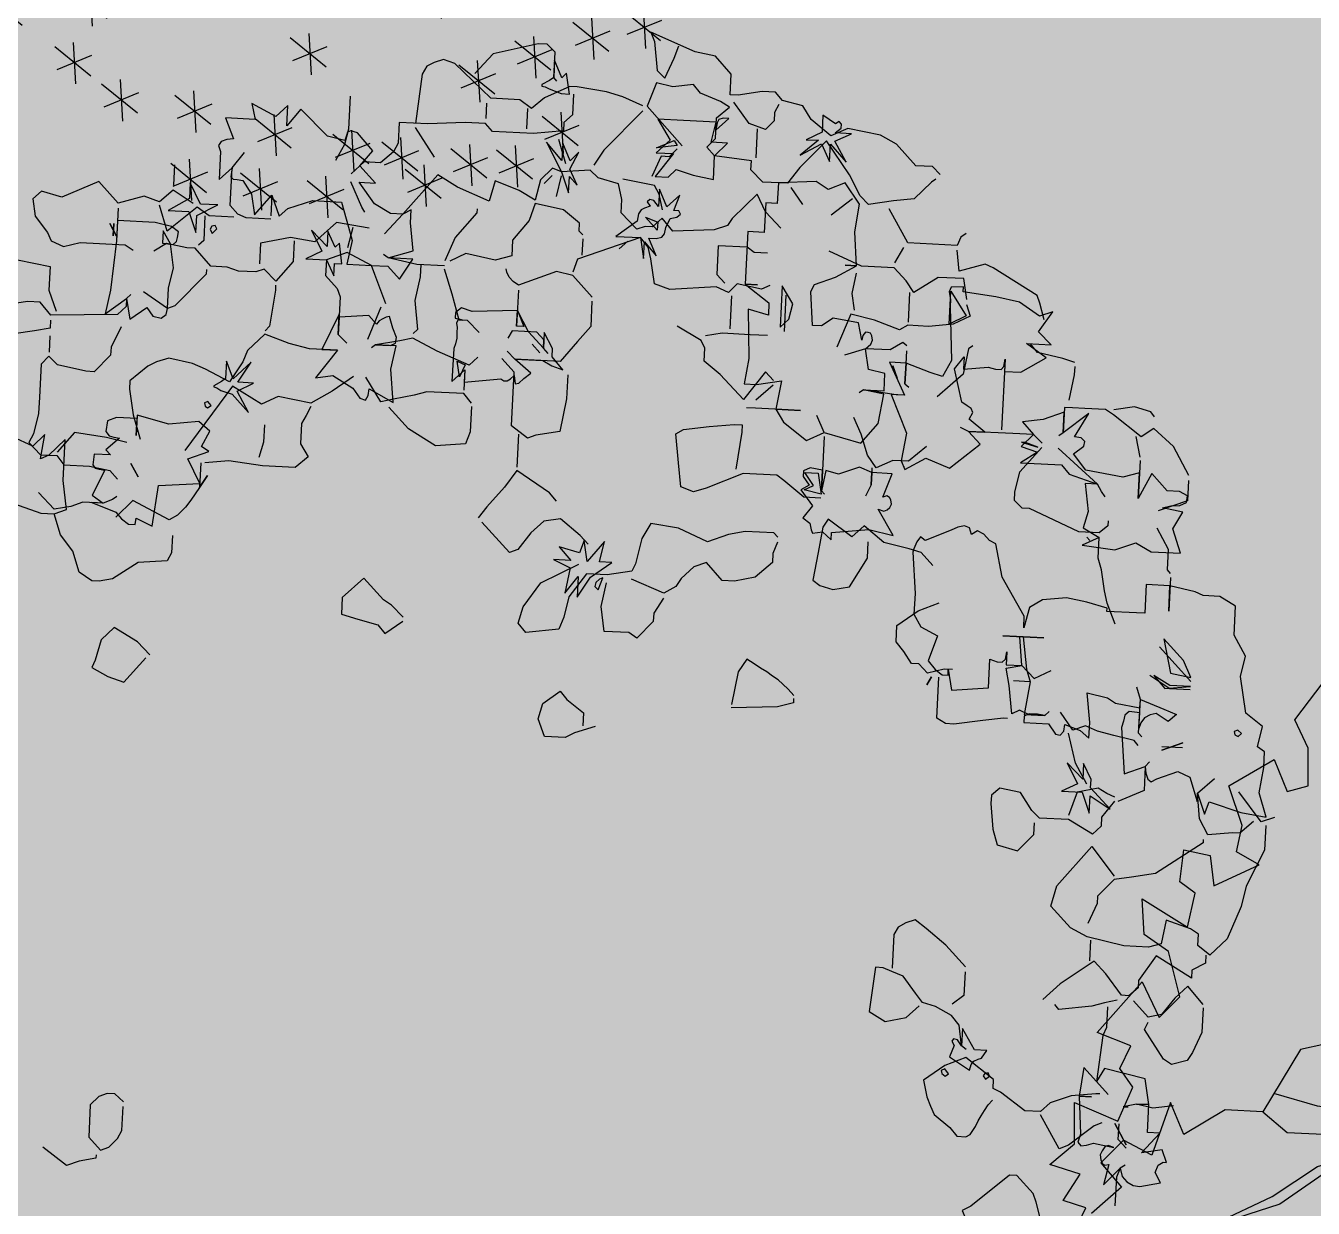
# Model space of a CAD drawing. Header units: millimetres. Extents: x 53645 to 137188, y 78097 to 135533.
# Drawn here: x 56788 to 59094, y 81574 to 83691 of the extents above; entities that cross this region are included whole.
import ezdxf

# ---------------------------------------------------------------- set-up
doc = ezdxf.new("R2010")
doc.units = ezdxf.units.MM
doc.layers.add('GP-graas', color=94, linetype='Continuous', lineweight=9)
doc.layers.add('tree', color=67, linetype='Continuous')

# ---------------------------------------------------------------- blocks, each defined once
blk = doc.blocks.new('SYMBOL_Tree_4_2D')
at = {"color": 0, "linetype": 'ByBlock'}
for points in [[(-2.3654, -0.1459), (-2.3041, -0.0153), (-2.396, 0.0153), (-2.327, 0.1229), (-2.4499, 0.1612), (-2.35, 0.2458), (-2.35, 0.4146), (-2.1735, 0.338), (-2.1119, 0.4762), (-2.1656, 0.5528), (-2.1196, 0.6451), (-2.2578, 0.699), (-2.0736, 0.9062), (-2.0044, 0.7603), (-1.9201, 0.8448), (-1.9661, 1.029), (-2.066, 1.0983), (-2.0736, 1.2441), (-1.8892, 1.1289), (-1.8585, 1.2671), (-1.9201, 1.3131), (-1.9045, 1.4437), (-1.7972, 1.4207), (-1.7816, 1.2978), (-1.5974, 1.3824), (-1.6897, 1.436), (-1.6667, 1.5436), (-1.7203, 1.705), (-1.5359, 1.8123), (-1.4822, 1.6818), (-1.3977, 1.705), (-1.3977, 1.8586), (-1.4516, 1.9738), (-1.3057, 2.1656)], [(-1.3287, 0.6527), (-1.4286, 0.6297), (-1.5821, 0.3763), (-1.7356, 0.384), (-1.9045, 0.2841), (-1.9584, 0.4146), (-2.0351, 0.1998), (-2.1503, 0.2611), (-2.2425, 0.1689), (-2.1579, 0.0692), (-2.2808, -0.0383)], [(-0.2381, 1.1826), (-0.3533, 1.1289), (-0.361, 1.0597), (-0.4149, 0.9831), (-0.4379, 0.8908), (-0.5914, 0.8063), (-0.6836, 0.9677), (-0.7912, 1.0753), (-0.7449, 0.8985), (-0.6144, 0.7833), (-0.5222, 0.5375), (-0.8065, 0.5069), (-0.8678, 0.7373), (-1.0523, 0.7603), (-0.8908, 0.5222), (-0.9217, 0.407), (-1.0906, 0.361), (-1.3593, 0.3993), (-1.537, 0.4508)], [(-1.5821, 0.3763), (-1.4822, 0.2918), (-1.3057, 0.2841), (-1.0829, 0.2381), (-0.7679, 0.3227), (-0.653, 0.4685), (-0.4149, 0.338), (-0.292, 0.2304), (-0.2228, 0.0692), (0, 0), (-0.0386, -0.1152), (-0.2534, -0.1382), (-0.4379, -0.1842), (-0.6297, -0.1842), (-0.7988, -0.2918), (-0.8372, -0.4992), (-1.029, -0.5682), (-1.2058, -0.5605), (-1.5282, -0.7141)], [(-2.1311, -0.1763), (-2.0121, -0.1229), (-1.774, -0.0767), (-1.5438, 0.0307), (-1.3593, 0.1535), (-1.0829, 0.2381), (-1.3363, 0.1229), (-1.5129, 0), (-1.774, -0.0846), (-2.0044, -0.1612), (-2.1349, -0.2458)]]:
    blk.add_lwpolyline(points, dxfattribs=at)
blk = doc.blocks.new('2D Tree (4)')
blk.add_blockref('SYMBOL_Tree_4_2D', (0, 0))
blk = doc.blocks.new('_F85QCL')
at = {"color": 0}
for p, q in [((70.79, 224.37), (55.03, 200.29)), ((60.59, 226.22), (67.08, 201.22)), ((12.94, 218.41), (-2.82, 194.34)), ((2.74, 220.26), (9.23, 195.26)), ((33.72, 216.83), (40.21, 191.82)), ((-57.49, 208.23), (-51, 183.22)), ((-5.6, 208.23), (17.57, 206.37)), ((43.91, 214.97), (28.16, 190.9)), ((52.25, 214.18), (75.42, 212.33)), ((104.14, 213.25), (88.39, 189.18)), ((93.95, 215.11), (100.44, 190.1)), ((-47.29, 206.37), (-63.05, 182.3)), ((25.38, 204.79), (48.55, 202.94)), ((85.61, 203.07), (108.78, 201.22)), ((-65.83, 196.19), (-42.66, 194.34)), ((4.33, 197.78), (-11.42, 173.7)), ((-5.86, 199.63), (0.63, 174.63)), ((-85.15, 189.18), (-100.91, 165.1)), ((-95.35, 191.03), (-88.86, 166.03)), ((-33.4, 185.87), (-26.91, 160.87)), ((-14.2, 187.59), (8.97, 185.74)), ((-103.69, 178.99), (-80.52, 177.14)), ((-23.2, 184.02), (-38.95, 159.94)), ((-124.74, 170.26), (-140.49, 146.18)), ((-134.93, 172.11), (-128.44, 147.11)), ((-41.73, 173.83), (-18.57, 171.98)), ((54.37, 168.67), (60.86, 143.67)), ((162.79, 168.67), (169.27, 143.67)), ((-76.42, 161.79), (-69.93, 136.79)), ((64.56, 166.82), (48.81, 142.74)), ((102.42, 163.38), (86.67, 139.3)), ((92.23, 165.23), (98.72, 140.23)), ((140.28, 163.38), (124.53, 139.3)), ((130.09, 165.23), (136.58, 140.23)), ((172.98, 166.82), (157.23, 142.74)), ((-143.27, 160.07), (-120.1, 158.22)), ((-66.22, 159.94), (-81.98, 135.86)), ((46.03, 156.63), (69.2, 154.78)), ((83.89, 153.19), (107.06, 151.34)), ((121.75, 153.19), (144.92, 151.34)), ((154.45, 156.63), (177.61, 154.78)), ((-84.76, 149.75), (-61.59, 147.9)), ((-109.25, 130.71), (-125, 106.63)), ((-119.44, 132.56), (-112.95, 107.55)), ((155.77, 134.14), (140.02, 110.07)), ((145.58, 136), (152.06, 110.99)), ((-127.78, 120.52), (-104.61, 118.67)), ((-40.28, 120.52), (-33.79, 95.52)), ((92.23, 120.52), (98.72, 95.52)), ((137.24, 123.96), (160.4, 122.11)), ((198.79, 122.11), (183.04, 98.03)), ((188.6, 123.96), (195.09, 98.96)), ((-30.09, 118.67), (-45.84, 94.59)), ((102.42, 118.67), (86.67, 94.59)), ((-150.55, 110.07), (-166.3, 85.99)), ((-160.74, 111.92), (-154.26, 86.92)), ((-48.62, 108.48), (-25.45, 106.63)), ((57.68, 110.07), (41.93, 85.99)), ((47.49, 111.92), (53.97, 86.92)), ((83.89, 108.48), (107.06, 106.63)), ((180.26, 111.92), (203.43, 110.07)), ((245.26, 106.63), (229.51, 82.55)), ((235.07, 108.48), (241.55, 83.48)), ((-169.08, 99.88), (-145.92, 98.03)), ((39.15, 99.88), (62.31, 98.03)), ((124.8, 96.31), (109.04, 72.23)), ((114.6, 98.16), (121.09, 73.16)), ((191.91, 96.31), (176.16, 72.23)), ((181.72, 98.16), (188.2, 73.16)), ((226.73, 96.44), (249.89, 94.59)), ((-19.63, 89.56), (-13.14, 64.56)), ((-181.39, 80.96), (-174.91, 55.96)), ((-9.43, 87.71), (-25.19, 63.63)), ((106.26, 86.12), (129.43, 84.27)), ((155.77, 82.55), (140.02, 58.48)), ((145.58, 84.4), (152.06, 59.4)), ((173.38, 86.12), (196.54, 84.27)), ((-171.2, 79.11), (-186.95, 55.04)), ((-27.97, 77.53), (-4.8, 75.67)), ((137.24, 72.37), (160.4, 70.51)), ((-189.73, 68.93), (-166.57, 67.07)), ((200.65, 65.49), (207.13, 40.48)), ((210.84, 63.63), (195.09, 39.56)), ((238.37, 60.2), (222.62, 36.12)), ((228.18, 62.05), (234.67, 37.04)), ((-150.55, 48.16), (-166.3, 24.08)), ((-160.74, 50.01), (-154.26, 25.01)), ((192.31, 53.45), (215.47, 51.6)), ((219.84, 50.01), (243.01, 48.16)), ((-202.18, 36.12), (-217.93, 12.04)), ((-212.37, 37.97), (-205.88, 12.97)), ((-169.08, 37.97), (-145.92, 36.12)), ((86.94, 36.12), (71.18, 12.04)), ((76.74, 37.97), (83.23, 12.97)), ((167.82, 36.12), (152.06, 12.04)), ((157.62, 37.97), (164.11, 12.97)), ((-220.71, 25.93), (-197.54, 24.08)), ((-97.2, 25.8), (-112.95, 1.72)), ((-107.39, 27.65), (-100.91, 2.65)), ((68.4, 25.93), (91.57, 24.08)), ((149.28, 25.93), (172.45, 24.08)), ((210.84, 24.08), (195.09, 0)), ((200.65, 25.93), (207.13, 0.93)), ((-115.73, 15.61), (-92.57, 13.76)), ((192.31, 13.89), (215.47, 12.04)), ((245.26, 5.16), (229.51, -18.91)), ((235.07, 7.02), (241.55, -17.99)), ((-179.8, -5.16), (-195.56, -29.23)), ((-190, -3.3), (-183.51, -28.31)), ((226.73, -5.02), (249.89, -6.87)), ((-198.34, -15.34), (-175.17, -17.19)), ((52.52, -10.31), (36.76, -34.39)), ((42.32, -8.46), (48.81, -33.47)), ((191.91, -10.31), (176.16, -34.39)), ((181.72, -8.46), (188.2, -33.47)), ((33.98, -20.5), (57.15, -22.35)), ((173.38, -20.5), (196.54, -22.35)), ((-14.6, -27.51), (-30.35, -51.59)), ((-24.79, -25.66), (-18.3, -50.66)), ((-203.76, -39.42), (-197.28, -64.42)), ((-33.13, -37.7), (-9.96, -39.55)), ((154.05, -37.83), (138.3, -61.91)), ((143.86, -35.98), (150.34, -60.98)), ((-193.57, -41.27), (-209.32, -65.35)), ((135.52, -48.02), (158.68, -49.87)), ((222.89, -42.99), (207.13, -67.07)), ((212.69, -41.14), (219.18, -66.14)), ((-212.1, -51.46), (-188.94, -53.31)), ((-140.22, -53.31), (-155.98, -77.38)), ((-150.42, -51.46), (-143.93, -76.46)), ((204.35, -53.18), (227.52, -55.03)), ((253.86, -55.03), (238.11, -79.1)), ((243.67, -53.18), (250.16, -78.18)), ((-158.76, -63.49), (-135.59, -65.35)), ((169.54, -68.79), (153.79, -92.86)), ((159.35, -66.93), (165.83, -91.94)), ((235.33, -65.21), (258.5, -67.07)), ((86.94, -77.38), (71.18, -101.46)), ((76.74, -75.53), (83.23, -100.54)), ((151.01, -78.97), (174.17, -80.82)), ((-183.25, -82.54), (-199, -106.62)), ((-193.44, -80.69), (-186.95, -105.69)), ((-93.76, -84.26), (-109.51, -108.34)), ((-103.95, -82.41), (-97.47, -107.41)), ((68.4, -87.57), (91.57, -89.42)), ((-201.78, -92.73), (-178.61, -94.58)), ((-112.29, -94.45), (-89.13, -96.3)), ((216, -92.86), (200.25, -116.94)), ((205.81, -91.01), (212.3, -116.01)), ((-9.43, -99.74), (-25.19, -123.82)), ((-19.63, -97.89), (-13.14, -122.89)), ((116.32, -103.05), (122.81, -128.05)), ((197.47, -103.05), (220.64, -104.9)), ((-136.78, -108.34), (-152.53, -132.42)), ((-146.97, -106.49), (-140.49, -131.49)), ((-27.97, -109.93), (-4.8, -111.78)), ((126.52, -104.9), (110.76, -128.98)), ((-155.31, -118.53), (-132.15, -120.38)), ((107.98, -115.09), (131.15, -116.94)), ((164.51, -118.53), (170.99, -143.53)), ((174.7, -120.38), (158.95, -144.46)), ((-57.62, -134.14), (-73.37, -158.21)), ((-67.81, -132.28), (-61.33, -157.29)), ((156.17, -130.56), (179.33, -132.42)), ((-119.57, -147.89), (-135.33, -171.97)), ((-129.77, -146.04), (-123.28, -171.05)), ((-76.15, -144.32), (-52.99, -146.18)), ((50.8, -147.89), (35.04, -171.97)), ((40.6, -146.04), (47.09, -171.05)), ((-138.11, -158.08), (-114.94, -159.93)), ((32.26, -158.08), (55.43, -159.93)), ((-88.6, -175.41), (-104.35, -199.49)), ((-98.79, -173.56), (-92.3, -198.56)), ((-14.6, -170.25), (-30.35, -194.33)), ((-24.79, -168.4), (-18.3, -193.4)), ((86.94, -170.25), (71.18, -194.33)), ((76.74, -168.4), (83.23, -193.4)), ((-62.78, -182.29), (-78.54, -206.37)), ((-72.98, -180.44), (-66.49, -205.44)), ((-33.13, -180.44), (-9.96, -182.29)), ((68.4, -180.44), (91.57, -182.29)), ((138.56, -184.01), (122.81, -208.09)), ((128.37, -182.16), (134.86, -207.16)), ((-107.13, -185.6), (-83.96, -187.45)), ((-81.32, -192.48), (-58.15, -194.33)), ((120.03, -194.2), (143.2, -196.05)), ((-31.81, -208.09), (-47.56, -232.16)), ((-42, -206.23), (-35.51, -231.24)), ((31.87, -214.97), (16.11, -239.04)), ((21.67, -213.11), (28.16, -238.12)), ((78.33, -211.53), (62.58, -235.6)), ((68.14, -209.67), (74.62, -234.68)), ((-50.34, -218.27), (-27.17, -220.12)), ((59.8, -221.71), (82.96, -223.56)), ((13.33, -225.15), (36.5, -227))]:
    blk.add_line(p, q, dxfattribs=at)
blk = doc.blocks.new('23233')
at = {"color": 0, "linetype": 'Continuous'}
for points in [[(2925, 2861.5), (2923.5, 2824.3), (2921.1, 2804.3), (2893.4, 2756.1), (2877.2, 2751.7), (2776.4, 2802), (2755.4, 2807.9), (2759.5, 2828.4), (2794.2, 2915.3), (2810.3, 2927.4), (2852.5, 2950.5), (2877.7, 2965)], [(3139.4, 2785.7), (3126.6, 2790), (3114, 2807.9), (3096.9, 2871.2)], [(3229.1, 2769.3), (3181.5, 2766.1), (3231.7, 2731.2), (3204.6, 2723.8), (3221.2, 2662.4), (3194.1, 2655.1), (3221.2, 2662.4), (3225.5, 2603.5), (3140, 2561), (3116, 2585.5), (3094.9, 2548.8), (3070.6, 2610.1), (3097.6, 2617.4), (3070.6, 2610.1), (3055.3, 2695.1), (3045, 2711.7), (3050.3, 2720.9), (3063.4, 2722.5), (3079.3, 2721), (3122.5, 2740.4), (3110.9, 2733.4), (3102.7, 2735.1), (3094.8, 2742.6), (3088.8, 2750.7), (3087.6, 2762), (3089.3, 2770.2), (3093.7, 2775.3), (3103.3, 2775.9), (3082, 2818.7), (3126.6, 2790), (3127.1, 2809.5), (3135, 2823.3), (3147.5, 2834.4), (3161.5, 2840.2), (3209.6, 2841.5), (3202.8, 2816.4), (3212.6, 2801.6), (3225.4, 2797.3), (3232.7, 2799.3), (3229.1, 2769.3)], [(3149.6, 2747.8), (3136.5, 2724.8), (3145.7, 2690.5)], [(3151.6, 2740.5), (3136.7, 2688.1), (3151.6, 2740.5)], [(3107.8, 2680.2), (3089.6, 2683.1), (3023.2, 2713.6), (3000.9, 2717.2), (2975.2, 2632.8)], [(3275.4, 2677.1), (3228.3, 2672.1), (3194.1, 2655.1), (3163.2, 2654.5)], [(3117.7, 2615.1), (3108.6, 2612.6), (3052.5, 2605.2), (3002.4, 2611), (2977.2, 2625.5), (2942.9, 2616.3), (2897.1, 2563.2), (2882.8, 2551.6), (2888.2, 2531.7), (2837.2, 2469.4), (2786.6, 2477.1), (2732.2, 2499.2), (2731.4, 2537.8), (2735.1, 2560.1), (2739.2, 2580.6), (2768.1, 2617.5), (2779.4, 2639.9), (2799.3, 2645.3), (2809.8, 2642.3), (2817.7, 2634.8), (2825.5, 2627.2), (2834.4, 2616), (2842.7, 2606.6), (2853.4, 2596), (2864, 2585.3), (2876, 2576.9)], [(3163.2, 2654.5), (3174.1, 2657.4), (3163.2, 2654.5)], [(3176.7, 2425.5), (3164.5, 2470.7), (3152.3, 2486.8), (3116, 2585.5), (3135.7, 2619.9)], [(3388.7, 2473.1), (3374, 2527.3), (3343.7, 2567.6), (3328, 2582.7), (3290.8, 2584.3), (3275.6, 2568.6), (3247.6, 2493.1), (3259.2, 2478.8)], [(2881.1, 2522), (2879.4, 2513.8), (2871.7, 2513.7), (2866.6, 2518.1), (2870.1, 2526.8), (2881.1, 2522)], [(2784.7, 2484.3), (2776.5, 2486), (2776.3, 2493.7), (2782.1, 2501.1), (2790.8, 2497.6), (2784.7, 2484.3)], [(2887.2, 2463.6), (2860.1, 2456.3), (2843.4, 2403.3), (2833.2, 2441.2), (2827.5, 2426.1), (2819, 2421.9), (2813.9, 2426.3), (2816.9, 2436.8), (2801, 2459.7), (2838.9, 2499), (2845.9, 2487.3), (2853.3, 2481.5), (2863.8, 2478.6), (2871.5, 2478.7), (2887.2, 2463.6)], [(3390.6, 2465.9), (3364.7, 2418.2), (3330.3, 2438), (3293, 2468.6), (3262.1, 2468), (3237.1, 2424.4)], [(2842, 2451.4), (2833.2, 2441.2), (2838.1, 2394.1), (2825.4, 2369.3), (2794.2, 2341.5), (2767.2, 2326.5), (2756.3, 2302.2), (2737.2, 2258.2), (2714.4, 2242.4), (2696.4, 2229.8), (2680.2, 2225.4), (2644.8, 2320.5), (2675.5, 2350.1), (2723.6, 2351.5), (2758.1, 2331.7)], [(3419.9, 2357.5), (3415, 2375.6), (3381.7, 2384), (3376.9, 2402.1), (3309.6, 2335.4), (3258.3, 2381.7), (3253.9, 2397.9), (3229.2, 2410.6), (3212.9, 2406.2), (3189, 2351.3), (3169.2, 2316.9), (3082.3, 2351.5), (3036.4, 2377.9)], [(3200.9, 2414.6), (3171.9, 2414.5), (3142.3, 2416.2), (3067.1, 2407.5), (3061, 2394.2)], [(2877.1, 2278.6), (2862.9, 2331), (2832.3, 2344)], [(3616, 2098.4), (3601.3, 2152.6), (3543.2, 2224.1), (3522, 2266.8), (3475.3, 2331.8), (3429, 2359.9), (3407.2, 2332.7), (3414.1, 2307.4), (3398.9, 2291.7), (3349.1, 2260.8), (3325.9, 2310.8), (3296.4, 2312.5), (3242.2, 2297.8), (3165.3, 2259.6), (3132.2, 2231.3), (3099.3, 2173.9), (3122.3, 2131.6), (3219, 2060.9), (3254.3, 2138.2)], [(3170.6, 2268.8), (3158.4, 2313.9)], [(856.7, 2265.6), (854.7, 2272.8), (816.1, 2272.1), (786.1, 2275.6), (742.2, 2223)], [(943.1, 2161), (927.6, 2139.4), (911.4, 2135), (891.3, 2137.3), (867.9, 2152.3), (848.9, 2222.8), (868.6, 2257.2), (888.7, 2254.9), (912.1, 2239.9), (926, 2224.2), (940.2, 2171.9)], [(2880, 2267.8), (2847.1, 2210.4), (2811.2, 2163.9), (2790.8, 2139), (2769, 2140.8), (2749.8, 2147.3), (2736.3, 2161.1), (2716.3, 2235.2)], [(3470.2, 2099.7), (3468.3, 2106.9), (3347.6, 2151.8), (3292.2, 2148.5), (3252.4, 2145.5), (3207.8, 2174.1), (3203.4, 2190.4), (3173.1, 2230.7)], [(3648.6, 1934.6), (3635.3, 1919.4), (3656.5, 1876.7), (3625.9, 1839.3), (3631.1, 1755.4), (3652.4, 1712.7), (3637.5, 1660.2), (3654.6, 1597), (3623.8, 1567.4), (3587.7, 1557.6), (3571.6, 1545.5), (3518.5, 1519.5), (3503.4, 1575.5), (3518.5, 1519.5), (3466.1, 1505.3), (3449, 1568.6), (3430.9, 1563.7), (3365.9, 1546.1), (3367.9, 1538.9), (3325.6, 1515.8), (3282.4, 1496.4), (3228.1, 1489.5), (3196.1, 1500.2), (3173, 1542.4), (3179.9, 1517.1), (3149.9, 1419.9), (3151.4, 1342.7), (3138.9, 1331.6), (3129.7, 1315.5), (3117.2, 1304.4), (3102.1, 1310), (3100.6, 1294.1), (3090.7, 1287.5), (3075.3, 1287.3), (3058.9, 1290.6), (2996, 1300.7), (2987.2, 1290.6), (2977, 1299.5), (2967.2, 1314.3), (2963.4, 1321), (2948, 1413.8), (2935.8, 1458.9), (2944.8, 1490.4), (2977.8, 1518.7), (2944.6, 1569.9), (2956, 1592.3), (2969.3, 1607.6), (2982, 1611), (2985.4, 1598.3), (2982.2, 1645.9), (3065.9, 1658.9), (3083, 1595.7), (3097.8, 1605.5), (3108.7, 1608.4), (3117.9, 1603.1), (3124.1, 1587.4), (3116.2, 1616.3), (3150.6, 1625.5), (3160.4, 1560.4), (3122.5, 1550.1), (3212.8, 1574.5), (3167.7, 1562.3), (3159.5, 1635.7), (3161.2, 1665.2), (3132.6, 1735.1), (3177.8, 1747.3), (3162, 1741.1), (3143.9, 1736.2), (3131.6, 1738.7), (3127.7, 1753.1), (3181.9, 1767.8), (3192.3, 1793.9), (3202.7, 1798.6), (3212.3, 1791.5), (3218, 1777.5), (3249.4, 1797.7), (3264.9, 1819.3), (3274.2, 1785), (3282.7, 1717.5), (3325.5, 1738.7), (3340.6, 1754.5), (3392.9, 1776.3), (3397.7, 1758.3), (3445.2, 1790.5), (3471.2, 1809.1), (3448.8, 1820.5), (3426.1, 1796.9), (3412.4, 1797.1), (3397.8, 1800.9), (3387.7, 1809.8), (3380.6, 1821.5), (3389.9, 1787.2), (3366.9, 1779), (3355.4, 1785.6), (3350.2, 1797.8), (3342.7, 1811.2), (3326.2, 1915.3), (3376.2, 1909.5), (3374.1, 1924.4), (3376.1, 1938.5), (3381.9, 1945.9), (3396.5, 1942.1), (3446.6, 1936.2), (3470.7, 1954.4), (3474.6, 2011.7), (3479.5, 1993.6), (3485.4, 2043.7), (3501.7, 2019), (3566.8, 2057.9), (3620.9, 2080.3), (3617, 2023), (3639.3, 1969), (3648.6, 1934.6)], [(3590.8, 2083.8), (3554.6, 2103.1), (3538.3, 2098.7), (3482.2, 2091.3), (3471.6, 2051.6), (3479.5, 1993.6), (3524.9, 1969.1)], [(3638.9, 2085.2), (3607.1, 2088.2), (3571.8, 2010.8)], [(3291.5, 1971.9), (3254.7, 2000.7), (3249.3, 2020.6), (3226.3, 2033.8), (3179.9, 1990.2), (3116.7, 1973.1), (3103, 1952), (3086.2, 1906.7), (3043, 1887.3), (3020.5, 1898.6), (3015.6, 1916.7), (3007.7, 1974.7), (3009.3, 2011.9), (3051.5, 2035), (3096.1, 2006.3), (3102.9, 1981)], [(3277.6, 1987.5), (3244.6, 1930.1), (3249.5, 1912.1), (3240.7, 1872.9), (3231.5, 1907.2), (3204.6, 1863.1), (3217.7, 1915.1), (3178.5, 1923.9), (3223.7, 1936.1), (3229.5, 1986.1), (3239.8, 1948.2), (3277.6, 1987.5)], [(3294, 1962.9), (3277.9, 1950.7), (3260.9, 1934.5), (3212.8, 1933.2), (3182.4, 1981.2)], [(3388.2, 1901.1), (3376.2, 1909.5), (3362.1, 1961.9), (3298.8, 1973.8)], [(3237.6, 1920.5), (3222.7, 1868), (3222.2, 1798.1)], [(3470.9, 1875), (3420.8, 1880.8), (3470.9, 1875)], [(3467.9, 1885.8), (3422.8, 1873.6)], [(3599.4, 1872.9), (3591.2, 1874.5), (3591, 1882.3), (3597.3, 1887.8), (3606.5, 1882.5), (3599.4, 1872.9)], [(3370.4, 1859.4), (3364.3, 1846.2), (3321.6, 1824.9), (3287.4, 1807.9), (3263.2, 1789.8), (3233.2, 1793.3), (3214.5, 1747.5)], [(3383, 1841.5), (3377.7, 1832.3), (3397.7, 1758.3), (3396, 1728.7)], [(3513.5, 1760.5), (3468.3, 1748.3), (3430.5, 1709)], [(3093.5, 1736.1), (3084.5, 1733.7), (3037.4, 1728.7), (2971.2, 1722.5), (2953.2, 1717.6), (2936.2, 1701.4), (2960.6, 1611)], [(3189.2, 1740.7), (3177.8, 1747.3), (3141.6, 1737.5), (3124.2, 1723.1), (3105.5, 1727.7), (3113.1, 1663.9), (3114.3, 1623.5), (3150.6, 1625.5), (3172.1, 1660.5), (3213.7, 1650.3)], [(3515.4, 1753.2), (3470.2, 1741), (3439.5, 1711.4), (3457.5, 1745.3), (3515.4, 1753.2)], [(3518.3, 1742.4), (3465.6, 1650.6)], [(3520.8, 1733.4), (3512.5, 1692.4), (3479.5, 1635), (3477.6, 1713.9), (3520.8, 1733.4)], [(3161.2, 1665.2), (3125, 1655.5)], [(2944.4, 1606.6), (2930.4, 1622.3), (2944.4, 1606.6)], [(2627.4, 1588.8), (2624.9, 1597.8), (2587.7, 1599.4), (2484.5, 1579.3)], [(2629.3, 1581.6), (2620.1, 1565.5), (2610.4, 1551.3), (2602, 1539.3), (2591.3, 1528.6), (2581.1, 1516.2), (2568.6, 1505.1), (2556.6, 1492.1), (2542.8, 1478.7), (2516.9, 1502.7), (2486.5, 1572.1)], [(2994.4, 1600.8), (2976.3, 1595.9), (2937.3, 1597), (2922.8, 1571.7), (2906.5, 1567.3), (2895.3, 1537.2), (2882.6, 1512.4), (2892.4, 1476.3), (2946.8, 1454.1), (2997.4, 1446.5)], [(2173.1, 1555.2), (2123.6, 1559.2), (2100.8, 1564.7), (2055.6, 1552.5), (2049.6, 1510.2), (2067.9, 1478.3), (2111.8, 1459.1), (2123.2, 1481.6), (2153.8, 1519), (2146, 1547.9)], [(3212.8, 1574.5), (3122.5, 1550.1)], [(3378.5, 1578.6), (3370.8, 1528), (3370.9, 1499), (3374.1, 1451.4), (3371.9, 1423.6), (3384.1, 1378.5)], [(3523.4, 1501.4), (3503.4, 1575.5)], [(3525.8, 1492.4), (3520.5, 1483.2), (3532.8, 1438.1), (3517.9, 1385.6)], [(3585.5, 1314.7), (3558.4, 1307.3), (3532, 1261.4), (3489.8, 1310.1), (3504.9, 1254.1), (3465.9, 1255.2), (3387.5, 1222.4), (3367.9, 1180.2), (3394.4, 1168), (3399.2, 1157.7), (3392.1, 1148), (3378.1, 1142.3), (3421.2, 1097.7), (3354.8, 1128.2), (3367, 1083.1), (3316.9, 1088.9), (3269.8, 1083.9), (3287.8, 1117.9), (3255.2, 1138.1), (3288.4, 1158.7), (3245.4, 1174.3), (3290.6, 1186.5), (3335.7, 1198.7), (3348.4, 1223.4), (3406.8, 1258.6), (3379.7, 1251.3), (3372.1, 1315.1), (3353.3, 1348.8), (3384.1, 1378.5), (3343.1, 1386.8), (3413.4, 1413.5), (3463.4, 1407.7), (3492.9, 1435), (3557.9, 1452.6), (3552.2, 1394.8), (3582.3, 1362.3), (3539.1, 1342.8), (3558.6, 1342.3), (3579, 1345.9), (3595.4, 1342.5), (3601.1, 1328.6), (3585.5, 1314.7)], [(2386.8, 1302.8), (2357.6, 1331.7), (2352.7, 1349.8), (2308.1, 1378.4), (2293, 1362.7), (2238.8, 1348.1), (2244.4, 1291.4), (2267.6, 1241.5)], [(3357, 1371.2), (3362.2, 1380.3), (3357, 1371.2)], [(3001.3, 1360.3), (2981.5, 1325.9), (2956.3, 1311.3), (2903.3, 1285.3), (2867.4, 1238.8), (2835.2, 1257.3), (2790.8, 1206.5), (2775.1, 1221.6), (2752.7, 1275.7), (2727.1, 1334.7), (2740.4, 1349.9), (2767.4, 1364.9), (2805.5, 1367.5), (2859.2, 1312.2), (2868.9, 1276.1)], [(3412.4, 1345.4), (3409.5, 1356.3), (3387, 1367.6), (3341.8, 1355.4), (3243.8, 1280.5), (3227.6, 1276.1), (3213.9, 1254.9), (3218.8, 1236.9), (3240, 1194.1), (3300.3, 1150.3)], [(3610.4, 1294.3), (3598.2, 1339.4), (3528.1, 1347.6)], [(2670.2, 1222.3), (2663.6, 1210.9), (2600.4, 1193.8), (2561.8, 1193), (2511.8, 1198.9), (2454, 1154.2), (2394.6, 1130.4), (2367.2, 1159.8), (2341.2, 1212.9), (2329.6, 1227.2), (2272.5, 1223.4), (2227.3, 1211.2), (2177, 1253.8), (2155.8, 1296.5), (2139.4, 1321.2), (2064.2, 1312.5), (2051.5, 1287.8), (2070.3, 1254.1), (2121.1, 1209.6), (2214.6, 1186.4)], [(2667.3, 1233.2), (2651.4, 1256), (2646, 1275.9), (2600.6, 1300.5), (2552.5, 1299.1), (2525.4, 1291.8), (2499.6, 1244.1), (2469.5, 1247.6), (2435.1, 1267.4), (2419.4, 1282.5), (2389.7, 1291.9), (2324.7, 1245.3)], [(3417.5, 1290.6), (3411.4, 1277.3), (3406.8, 1258.6), (3336.5, 1160.1)], [(3512.3, 1227), (3489.8, 1310.1)], [(2955.1, 1136.5), (2910, 1124.3), (2902.6, 1151.4), (2910, 1124.3), (2885.8, 1106.1), (2835.7, 1112), (2808.8, 1097), (2789.4, 1140.2), (2801.6, 1095), (2775.4, 1084.1), (2759, 1087.4), (2755.6, 1100), (2765.2, 1122), (2744.2, 1128), (2762, 1169.6), (2734.8, 1191.3), (2748.1, 1206.6), (2747.8, 1222), (2749.5, 1230.2), (2772.2, 1232.5), (2787.6, 1254.1), (2792, 1237.8), (2876.3, 1249), (2927.5, 1274.5), (2906.5, 1208.7), (2918.2, 1215.7), (2926.4, 1214.1), (2933.3, 1210.1), (2938.9, 1203.9), (2939.5, 1194.3), (2937.3, 1187.9), (2932.9, 1182.9), (2922.9, 1184), (2955.1, 1136.5)], [(3613.3, 1283.4), (3593.8, 1212.2), (3558.9, 1162.1), (3526.4, 1174.6), (3475.4, 1112.4), (3460.3, 1096.6), (3415.1, 1084.4), (3388, 1077.1), (3369.9, 1072.2), (3354.8, 1128.2), (3343.8, 1133)], [(1798.6, 1219.4), (1778.4, 1186.8), (1763.2, 1171), (1730.3, 1113.7), (1672.9, 1146.6), (1663.1, 1182.8), (1696.8, 1201.6), (1739, 1224.6), (1750.4, 1247.1), (1796.2, 1228.4)], [(2288.9, 1198.7), (2261.8, 1191.4), (2283, 1148.7), (2234.7, 1184.1), (2237.8, 1136.5), (2221.5, 1161.1), (2179.2, 1138.1), (2198.5, 1174.3), (2160.6, 1164.1), (2194.1, 1190.6), (2170, 1244.2), (2207.3, 1213.5), (2195.1, 1258.7), (2234.4, 1220.9), (2288.9, 1198.7)], [(2261.5, 1228.2), (2253.3, 1229.9), (2244.1, 1235.1), (2239.9, 1243.7), (2245.2, 1252.8), (2261.5, 1228.2)], [(1217.8, 1180.6), (1196.2, 1145.7), (1151.6, 1102.7), (1116.7, 1124.2), (1093.7, 1166.5), (1082.1, 1180.8), (1113.3, 1208.6), (1146.5, 1229.2), (1206.8, 1185.4)], [(3514.2, 1219.8), (3515.6, 1171.7)], [(2912.9, 1113.5), (2902.6, 1151.4), (2885, 1173.8)], [(2244.9, 1146.2), (2231.7, 1123.2), (2195.8, 1076.7), (2157.8, 1074.1), (2123.3, 1093.9), (2086, 1124.5), (2066, 1126.9), (2019.8, 1046.5)], [(2785, 1156.4), (2747, 1146.2), (2711.1, 1099.6), (2697.8, 1084.4), (2623.7, 1064.4), (2534.5, 1079), (2504.9, 1080.7), (2478.5, 1063.9), (2485.4, 1009.5), (2493.5, 943.9), (2512.6, 937.4), (2571.1, 943.5), (2627.2, 951), (2645.3, 955.8), (2640.9, 972.1), (2609.9, 1051)], [(2774.2, 1124.4), (2761.7, 1092), (2790.6, 1099.8), (2787.4, 1147.4), (2751.4, 1129.9), (2774.2, 1124.4)], [(2821.6, 1020.9), (2789.4, 1140.2), (2794.6, 1149.4)], [(3390, 854.7), (3358.1, 857.7), (3320.8, 816.6), (3270.8, 793.4), (3200.5, 766.6), (3203.4, 755.8), (3175.8, 750.3), (3169.3, 760.2), (3168.5, 777.4), (3164.1, 793.6), (3141.4, 913.5), (3113.6, 944.8), (3088.4, 930.2), (3039.1, 897.5), (3026.9, 942.7), (3039.1, 897.5), (3003, 887.7), (3020.1, 968), (2991.2, 960.1), (3006.6, 1053.5), (2981, 1112.5), (2985.2, 1133), (3037.6, 1118.1), (3084.7, 1152.1), (3164.8, 1113.7), (3145.1, 1079.3), (3181.2, 1089.1), (3152.4, 1052.2), (3163.5, 1039.7), (3162.4, 1029.7), (3154.8, 1021.8), (3144.1, 1011.2), (3143.8, 933.5), (3171, 911.8), (3163.6, 938.9), (3219.8, 946.3), (3235.1, 954.3), (3247.7, 957.8), (3255.1, 952), (3261.3, 936.2), (3254, 963.3), (3290.1, 973.1), (3353.6, 953.4), (3316.2, 912.3), (3370.4, 927), (3348.8, 892), (3390, 854.7)], [(3266.7, 1131.5), (3257.6, 1129.1), (3291.3, 1147.9), (3266.7, 1131.5)], [(3044.5, 1092.8), (2997.3, 1116.9), (2962.9, 1107.6), (2921.9, 1115.9), (2909.4, 1083.4), (2905.3, 1033.9), (2897, 992.9)], [(2987.1, 1125.8), (2987.1, 1125.8), (2987.1, 1125.8), (2987.1, 1125.8), (2987.1, 1125.8)], [(3302.8, 1141.3), (3287.8, 1117.9), (3242.6, 1105.7), (3145.1, 1079.3), (3129, 1067.2)], [(3565.7, 1136.8), (3559.6, 1123.5), (3525.9, 1104.7), (3478.3, 1101.5)], [(3261.3, 936.2), (3219.3, 1091.6)], [(3129, 1067.2), (3129, 1067.2), (3129, 1067.2), (3129, 1067.2), (3129, 1067.2)], [(3412.4, 986.8), (3407.5, 1004.8), (3383.4, 1058.4)], [(2195.3, 1035.8), (2183.9, 1013.3), (2122, 948.2), (2086.5, 979.3), (2038.1, 1014.7), (2013.2, 1035.1)], [(2974.9, 955.8), (2931.7, 936.3), (2976.9, 948.5), (2987.1, 910.6), (2952.9, 893.6), (2956.1, 846), (2969.9, 838.1), (2975.9, 830), (2976.6, 820.5), (2974.4, 814.1), (2969.5, 810.8), (2964.1, 809.4), (2956.7, 815.1), (2952, 825.5), (2953.2, 785.1), (2899.1, 762.7), (2869, 774), (2849.1, 768.6), (2861.9, 692.6), (2873.5, 678.3), (2923.6, 672.4), (2976, 657.5), (2950.7, 650.7), (2976, 657.5), (2988.8, 581.5), (3012.7, 522), (2990.6, 467.6), (2950, 474.1), (2927.3, 450.5), (2842.3, 435.2), (2830.1, 480.4), (2804.8, 473.6), (2787.2, 538.6), (2751, 528.8), (2719.8, 644.5), (2746.9, 651.8), (2719.8, 644.5), (2763.7, 697.1), (2756.4, 724.2), (2714.2, 701.1), (2692.1, 811.5), (2669.7, 865.5), (2696.8, 872.8), (2754, 876.6), (2727.8, 937.4), (2782, 952.1), (2727.8, 937.4), (2738.6, 969.4), (2780.7, 1021.5), (2824, 1011.9), (2900, 1053.7), (2900, 1053.7), (2948.3, 1018.4), (2974.9, 955.8)], [(2824, 1011.9), (2815.7, 970.9)], [(1325.2, 926.6), (1315, 964.6), (1301.1, 980.2), (1235.9, 970.3), (1171.4, 993.6), (1140.6, 993), (1124.3, 988.6), (1100.3, 962.8), (1096.2, 913.2), (1076.6, 871.1), (1072.5, 821.5)], [(3020.1, 968), (3002, 963.1), (2931.7, 936.3), (2920.7, 941.1)], [(3195.9, 891.4), (3184.9, 896.2), (3160.7, 949.8), (3092.3, 987.5)], [(3414.9, 977.7), (3389.7, 963.2), (3336.6, 937.2), (3325.3, 914.8)], [(2143.5, 868.7), (2124, 940.9)], [(2782, 952.1), (2682.7, 925.2), (2662.8, 919.9)], [(3046.4, 870.4), (3026.9, 942.7), (3034, 952.3)], [(3011.8, 926.9), (3008.3, 896.9), (3011.8, 926.9)], [(1446.5, 757.8), (1433.2, 742.6), (1458.7, 712.6), (1438.8, 685.9), (1371.3, 677.4), (1305.2, 642.1), (1293, 687.2), (1303.3, 649.3), (1258.1, 637.1), (1235.8, 640.7), (1227.6, 663.7), (1232.4, 674.7), (1242.8, 679.5), (1254.9, 684.7), (1218.7, 704), (1226.6, 717.7), (1190.5, 708), (1182.3, 731), (1185.8, 739.7), (1194.3, 743.9), (1206.5, 749.1), (1166.1, 798.3), (1187, 821.4), (1161.7, 814.6), (1211, 847.3), (1219.7, 865.2), (1233, 880.4), (1247.5, 884.3), (1253.2, 870.3), (1285, 896.4), (1318.4, 808.5), (1411.2, 823.9), (1396.4, 763.7), (1446.5, 757.8)], [(1423.4, 778.7), (1408.7, 832.9), (1382.9, 856.9), (1367.6, 870.2), (1346.5, 883.9), (1325.5, 889.9), (1254.4, 830), (1208, 858.1)], [(2281.3, 760.5), (2267.1, 812.9), (2236.8, 882.2), (2181.4, 878.9), (2161.4, 881.3), (2132.1, 846.2), (2163.9, 728.8), (2142.8, 692)], [(2735.9, 871.8), (2722.7, 848.8), (2660.5, 899.8), (2620.4, 832.8), (2591.6, 795.9), (2599.4, 767), (2594.8, 748.3), (2548.4, 704.8)], [(2733, 882.6), (2687.6, 907.2)], [(2052.1, 783.8), (2036.9, 839.8), (2020.6, 864.5), (1953.6, 854.2), (1901.4, 803.2), (1868.5, 745.8)], [(3049.4, 859.6), (3042.3, 849.9), (3010.3, 860.6), (2956.1, 846), (2906.6, 850)], [(3367, 867.9), (3365.9, 828.8), (3363.1, 810.6), (3278.9, 727.7), (3262.8, 715.6), (3201.9, 718.6), (3206.9, 671.4)], [(1133.2, 661.5), (1089.2, 688.3), (1068.6, 692.5), (1090.5, 640.3), (1057.9, 660.5), (1017.6, 630.2), (989.9, 653.8), (975.8, 706.2), (976.4, 747), (951.4, 796.5), (970.7, 803.7), (977.1, 801.5), (980.1, 790.7), (987.1, 779), (1043.6, 813.7), (1072.5, 821.5), (1102.6, 818), (1108.8, 751.8), (1133.2, 661.5)], [(1220.3, 813), (1209.3, 817.7), (1187, 821.4), (1141.8, 809.2), (1113.6, 813.2), (1075.5, 810.7), (1048.6, 766.6)], [(1432.3, 810.2), (1408.7, 832.9), (1432.3, 810.2)], [(1694.9, 706.7), (1680.5, 724.1), (1666.6, 739.7), (1654.3, 784.9), (1665.1, 816.9), (1631.1, 834.9), (1558.9, 815.3), (1486.8, 788.1), (1432.4, 781.1)], [(3202.2, 796.2), (3204.4, 823.9), (3162.9, 834), (3106.7, 826.6), (3061.6, 814.4), (3040.6, 820.4), (2989.5, 787.1), (2940, 762.1), (2892.9, 828.9)], [(3169, 775.6), (3173.4, 759.3), (3195.4, 821.5), (3153.9, 831.6), (3169, 775.6)], [(1583.3, 725), (1573, 762.9), (1554.7, 794.8)], [(3081.1, 742.1), (3063.5, 807.2)], [(1311.8, 438.4), (1279.7, 478.1), (1274.9, 496.2), (1230.3, 524.9), (1212.2, 520), (1151.9, 492.1), (1136.9, 468.6), (1115.8, 482.3), (1096.2, 554.6), (1086.5, 590.7), (1065.2, 633.4), (1050.8, 650.8), (1071.1, 683.5), (1107.2, 693.2), (1118.1, 717.5), (1174.1, 732.6), (1217.3, 752.1), (1230.5, 775)], [(1267.4, 746.2), (1277.6, 780), (1267.4, 746.2)], [(2054, 776.6), (2041.3, 751.9), (1960, 729.9), (1930.5, 731.6), (1882.4, 730.2), (1853.3, 730.1), (1831.4, 668)], [(2744.2, 769.3), (2706.3, 759.1), (2644.8, 742.5), (2606.7, 739.9)], [(2804.7, 688.8), (2783.3, 768.2)], [(3205.1, 785.4), (3208.3, 737.7), (3152.3, 722.6), (3090.2, 744.6), (3078.9, 714.4), (3059.1, 680), (2986.9, 660.4), (2922.4, 612)], [(1804.3, 660.6), (1793.3, 665.4), (1749.8, 682.8), (1696.8, 699.5), (1627.5, 669.1), (1586.5, 677.4), (1531.2, 623.7), (1394.1, 743.6)], [(1915.3, 572.4), (1913.1, 544.7), (1905.4, 544.5), (1897.2, 546.2), (1888.5, 549.7), (1881.2, 555.4), (1868, 532.5), (1801, 522.1), (1790.7, 560.1), (1802.9, 514.9), (1747.1, 585.1), (1781.5, 594.4), (1719.2, 645.4), (1759.1, 648.4), (1797.4, 685.9), (1807.8, 712), (1819.5, 719), (1827.8, 709.7), (1833.5, 695.7), (1880.4, 737.4), (1890.9, 662.7), (1914.1, 612.8), (1869, 600.6), (1885.2, 605), (1901.5, 609.4), (1913.8, 606.9), (1919, 594.7), (1915.3, 572.4)], [(2273.4, 746.7), (2255.4, 712.8), (2260.3, 694.7), (2249.7, 655), (2240.4, 689.4), (2215.4, 645.8), (2200.5, 593.3), (2207.5, 632), (2191.2, 627.6), (2200.5, 593.3), (2099.2, 573.6), (2077.6, 560.1), (2062.1, 567.5), (2058.7, 580.1), (2073.9, 588.1), (2067.2, 584.4), (2062.6, 587), (2059.3, 591.9), (2058.7, 601.5), (2055.8, 612.3), (2052.4, 625), (2047.1, 637.1), (2040.6, 647), (2021, 719.2), (2055.5, 699.5), (2048.1, 726.6), (2130.6, 737.2), (2136.8, 742.8), (2144, 744.7), (2152.7, 741.3), (2161.9, 736), (2160.6, 755), (2168.4, 755.2), (2182.1, 747.3), (2200, 738.5), (2171.7, 699.9), (2233.1, 716.5), (2250.1, 732.7), (2273.4, 746.7)], [(2055.5, 699.5), (2043.3, 744.6)], [(2683.6, 663.7), (2664, 736)], [(2816.1, 711.2), (2801.1, 666.4), (2776.7, 756.8), (2799.6, 743.6), (2816.1, 711.2)], [(2971.6, 673.8), (2952.2, 717), (2949.7, 755.1)], [(2042.3, 676.5), (2058.4, 688.6), (2040.2, 712.8), (2042.3, 676.5)], [(2370.9, 608.3), (2355.8, 664.3), (2319.4, 691.3), (2271.1, 726.7), (2171.7, 699.9), (2158, 678.7)], [(2248.3, 703.1), (2240.4, 689.4), (2245.3, 671.3), (2233.5, 650.6), (2179.3, 636), (2165.8, 649.8)], [(1268.7, 698.1), (1226, 676.9), (1157.5, 650.6), (1109.2, 686)], [(1781.5, 594.4), (1720, 577.8), (1677.3, 556.5), (1628, 523.8), (1581.6, 552), (1565.7, 574.8), (1526.4, 612.7), (1479.1, 572.7), (1453.1, 554.1), (1403.1, 530.9), (1373.6, 532.6), (1352.6, 538.6), (1305.4, 562.6), (1300.5, 580.7), (1296.2, 639.6), (1300.1, 696.9)], [(1583.8, 579.7), (1535.6, 607.4), (1529.6, 565.1), (1519.3, 603), (1508.4, 607.8), (1489.2, 614.2), (1488.7, 616), (1495.4, 619.8), (1503, 627.7), (1526.3, 641.7), (1554, 689.9), (1539.1, 637.4), (1578.8, 626.8), (1544.5, 617.6), (1583.8, 579.7)], [(2090.4, 677.9), (2067.4, 691.1), (2002.5, 644.4), (1955.1, 604.5), (1924.3, 603.9), (1869, 600.6), (1858, 605.4)], [(2217.1, 675.3), (2230.3, 698.3), (2217.1, 675.3)], [(1469, 645.6), (1460.8, 647.3), (1460.7, 655), (1465.1, 660.1), (1473.8, 656.6), (1469, 645.6)], [(2774, 659.1), (2753.5, 663.3), (2701.7, 639.6), (2678.3, 654.6), (2654.1, 636.4), (2550, 619.9), (2518.6, 599.8), (2522.4, 542.6), (2522, 515.4), (2509.3, 490.6), (2359.2, 508.2), (2342.3, 534.7)], [(3089.4, 639.7), (3062.1, 669.1)], [(3235.2, 638.4), (3221.9, 644.5), (3209.8, 660.6), (3101.4, 631.3), (3075.8, 546.8)], [(2105, 623.7), (2084.8, 591.1), (2066.7, 586.2), (2063.8, 525.3), (2058.6, 465.7)], [(2212.7, 548.1), (2191.2, 627.6)], [(2784, 586.2), (2755.1, 578.4), (2741.8, 563.2), (2678.5, 546.1), (2661.4, 609.3), (2674.6, 632.3)], [(2008.1, 444.3), (2000.8, 471.4), (1977.6, 521.4), (1969.5, 587.1), (1958.1, 593.7)], [(2373.4, 599.3), (2340.4, 541.9), (2306.2, 524.9), (2215.6, 537.3), (2204.9, 526.6), (2198.4, 515.1), (2195.9, 502.8), (2196, 495.1)], [(1911.4, 515.1), (1901.4, 444.6), (1897.8, 422.3), (1850.4, 382.3), (1800.4, 388.2), (1791.1, 422.5), (1810.9, 456.9), (1813.2, 476.9), (1790.7, 560.1), (1805.7, 583.5)], [(1898.6, 519.4), (1853.8, 584.9)], [(2826.2, 537.5), (2799.4, 493.4), (2789.8, 450.1), (2757.2, 470.4), (2722.2, 492), (2708.8, 505.8), (2677, 508.8), (2584.7, 491.6), (2566.7, 457.7), (2541.5, 472.2), (2525.2, 467.8), (2505.2, 470.1), (2478.3, 426), (2486.2, 397.1), (2486.4, 360.4), (2444.2, 337.3), (2430.5, 316.2), (2365.3, 306.3), (2347.4, 293.7), (2314.8, 314), (2293.5, 356.7), (2262.8, 327.1), (2213.4, 294.3), (2190.4, 336.6), (2127.3, 290.4), (2088.9, 252.9), (1992.3, 323.7), (1942.1, 358.6)], [(2617, 415.1), (2582.6, 434.8), (2574.8, 392), (2564.5, 430), (2557.1, 414.4), (2548.6, 410.1), (2541.7, 414.1), (2546.5, 425.1), (2532.3, 427.1), (2524.1, 428.7), (2516.3, 436.3), (2510.1, 452.1), (2455.1, 476), (2509.3, 490.6), (2506.2, 538.3), (2515.9, 502.1), (2535.2, 538.4), (2527.4, 495.5), (2543.7, 499.9), (2557.3, 499.7), (2564.7, 494), (2570.4, 480), (2584.8, 462.6), (2600.2, 462.9), (2609.4, 457.6), (2607.7, 449.4), (2596.9, 446.5), (2617, 415.1)], [(3194.2, 503.2), (3183.2, 508), (3136.8, 536.2), (3089.7, 531.2), (3032.5, 527.4), (3017.6, 503.9), (3004.5, 451.9), (2969.8, 365), (2897.2, 411.3), (2862.1, 440.6), (2807.9, 426), (2787.7, 393.3), (2793, 373.5), (2713.7, 344.3), (2700.5, 321.3), (2724, 306.3), (2736.2, 261.2), (2770.1, 243.2), (2753.2, 227), (2712.4, 198.5), (2701, 176), (2653.9, 171.1), (2619.7, 154.1), (2587.5, 201.6), (2646.3, 306.7)], [(2999.3, 506.8), (2943.9, 532.5)], [(1675.4, 420.3), (1672.4, 431.1), (1641.9, 508.2), (1629.9, 516.6)], [(2380.4, 465.5), (2370.7, 501.6)], [(2479.8, 492.4), (2456.9, 505.5), (2479.8, 492.4)], [(2382.9, 456.5), (2375.8, 446.8), (2380.7, 428.7), (2351.9, 391.9), (2291.6, 363.9), (2270.5, 398.9), (2223.9, 434.8), (2214.7, 469.1), (2175.6, 470.2), (2113.5, 441.8), (2074.3, 450.6)], [(2555.2, 464.3), (2550.4, 482.3), (2530.6, 447.9), (2555.2, 464.3)], [(3206.1, 494.8), (3192.5, 473.7), (3156.3, 463.9), (3123.4, 406.5), (3092.1, 378.7), (3022.8, 348.3), (2981.8, 356.6), (2945.9, 310.1), (2933.8, 275.8), (2891.1, 254.6), (2879.7, 232.1), (2850.8, 224.3), (2795.5, 221), (2777.4, 216.1), (2789.6, 170.9), (2763.8, 123.2), (2720.5, 103.8), (2631.4, 39), (2635.1, 61.3), (2627, 127), (2640.7, 148.1), (2671, 107.8), (2687.3, 83.2)], [(2886.1, 495.5), (2868.7, 452.1)], [(1149.1, 423.5), (1139.4, 459.6)], [(2013.3, 317.8), (1992.3, 323.7), (1965.2, 316.4), (1934.4, 286.8), (1910.5, 231.8), (1946.6, 241.6), (1920.2, 195.7), (1956.6, 168.7), (1930.7, 121), (1917.3, 113.5), (1909.1, 115.1), (1905.3, 121.9), (1898.8, 131.7), (1862.8, 114.2), (1816.5, 41.6), (1777.3, 71.8), (1789.5, 26.6), (1757.4, 45.1), (1710, 5.1), (1709.8, 41.9), (1644.8, 24.3), (1652.4, 74.8), (1637.5, 72.7), (1623.4, 74.7), (1615.5, 82.3), (1617.5, 96.4), (1600.9, 157.8), (1635.3, 138.1), (1628.1, 157.5), (1632.1, 164.3), (1641.1, 166.8), (1653.3, 172), (1665.4, 206.3), (1662.2, 253.9), (1710.5, 218.5), (1716.4, 268.5), (1739.3, 255.4), (1798.9, 250.1), (1862.1, 267.2), (1865.5, 326.3), (1866.8, 357.7), (1843.6, 407.6), (1897.8, 422.3), (1933.9, 432), (1953.7, 466.5), (1993, 428.6), (1938.8, 414), (1997.9, 410.5), (2005.4, 346.7), (2013.3, 317.8)], [(2060.5, 458.5), (1999.1, 441.9), (1938.8, 414), (1929.9, 403.8)], [(2160.2, 347.8), (2157.8, 356.8), (2097.5, 400.6), (2063.4, 447.7)], [(2571.6, 439.6), (2571.8, 402.9), (2565.9, 381.9), (2498.4, 352)], [(1472.2, 239.4), (1438.1, 222.4), (1354.9, 199.9), (1342.7, 245.1), (1306.2, 351.5), (1283, 401.5), (1337.9, 377.6), (1334.8, 425.2), (1378.2, 407.8), (1387.8, 429.8), (1404.9, 438.3), (1418.2, 432.2), (1423.4, 420), (1435.6, 374.9), (1456.8, 332.2), (1462, 277.3), (1451.2, 245.3), (1443.9, 272.4), (1466.9, 280.6), (1476.1, 275.3), (1480.3, 266.8), (1485.6, 254.6), (1472.2, 239.4)], [(1529.1, 351.7), (1526.2, 362.5), (1441.6, 417.2), (1423.4, 420), (1378.5, 371.1)], [(1738.3, 330.7), (1726.1, 375.9), (1677.8, 411.3), (1657.5, 378.6), (1637.5, 381), (1599.6, 370.7), (1576.2, 356.7), (1540.1, 346.9), (1514.2, 299.2), (1496.2, 294.3), (1452.9, 274.9), (1421, 285.6)], [(1837.7, 357.6), (1826.2, 364.2), (1817.4, 324.9), (1808.2, 359.3), (1781.3, 315.2), (1794.4, 367.2), (1755.2, 376), (1800.4, 388.2), (1809.1, 427.4), (1816.5, 400.3), (1832.7, 404.7), (1837.7, 357.6)], [(3028.9, 361.6), (2992.8, 351.8), (3008.3, 344.4), (3010.8, 335.4), (3006.8, 328.5), (2998.1, 332), (2974.1, 306.1), (2963.8, 344), (2924.6, 352.8), (2951.7, 360.1), (2904.5, 384.2), (2957, 369.3), (2966.6, 412.6), (2976.9, 374.7), (3002.8, 422.4), (2987.9, 369.9), (3028.9, 361.6)], [(1158.4, 389.1), (1153.5, 407.2), (1117.2, 405.1), (1069.6, 402), (1039.6, 405.5), (1008.7, 404.9), (988.6, 343.2)], [(1349.4, 371), (1337.9, 377.6), (1333.1, 395.6), (1310.1, 408.8), (1161.3, 378.3), (1143.4, 344.4), (1116.3, 337), (1059.1, 333.2), (1000.5, 334.8), (990.1, 266.1), (998.1, 200.4), (1025.2, 207.7), (1041.3, 219.8), (1113.6, 239.4), (1182.9, 269.7), (1168.8, 322.1), (1174.6, 372.2)], [(2748.6, 322.7), (2712.5, 312.9), (2733.7, 270.2), (2661.5, 250.7), (2605.4, 235.5), (2622.1, 288.5), (2585.4, 309.6), (2623.4, 319.8), (2571.3, 362), (2600.2, 369.8), (2621.3, 356.1), (2656.3, 377.2), (2699.5, 396.7), (2713.7, 344.3), (2748.6, 322.7)], [(1910.7, 338.5), (1840.9, 310), (1783.5, 342.9), (1731.3, 321), (1661.8, 319.7), (1649.6, 364.9)], [(1874.6, 328.8), (1853.3, 371.5)], [(2362.9, 315.3), (2341.6, 358.1)], [(2413.6, 270.9), (2390.2, 285.9), (2382.4, 243.1), (2372.1, 281), (2346.3, 233.3), (2365.3, 306.3), (2371.2, 356.4), (2380.9, 320.2), (2394.1, 343.2), (2385.3, 304), (2413.6, 270.9)], [(2633.5, 311), (2612.4, 324.6), (2594.3, 319.7), (2564, 360)], [(2821.1, 305.4), (2804, 368.7)], [(2343, 310), (2321.8, 323.6), (2343, 310)], [(1551.8, 231.8), (1537.2, 286), (1523.4, 293.9)], [(1909.1, 301.3), (1904.9, 288.5), (1892.4, 226.9)], [(2575.5, 210), (2469.8, 278.3), (2440.6, 307.3)], [(2631.2, 290.9), (2635.5, 303.7), (2588.4, 298.8), (2631.2, 290.9)], [(2881.4, 261.7), (2867.5, 277.3), (2862.6, 295.3), (2839.2, 310.3), (2806, 289.7), (2782.1, 234.8)], [(1531.6, 199.2), (1493.7, 159.9), (1457.5, 179.2), (1426.1, 159.1), (1365.2, 162), (1332.2, 104.6), (1242.5, 121.1), (1200.3, 98), (1177.3, 111.2), (1174.3, 151.1), (1193.9, 193.2), (1198.1, 213.7), (1222.2, 231.9), (1261.3, 230.8), (1360.7, 257.7), (1375.8, 273.4)], [(1585.8, 213.8), (1547.8, 203.6), (1534.7, 151.6), (1525.5, 185.9), (1472.5, 202.6), (1517.6, 214.8), (1523.5, 264.9), (1533.8, 226.9), (1585.8, 213.8)], [(1571.6, 266.2), (1569.9, 258), (1562.2, 257.9), (1556.7, 264.1), (1559.6, 274.6), (1571.6, 266.2)], [(1696.4, 270.9), (1642.2, 256.2), (1626, 244.1), (1612.9, 221.2), (1635.3, 138.1), (1669.9, 110.6)], [(1710.5, 218.5), (1698.3, 263.7)], [(2379.2, 290.7), (2375.3, 233.4)], [(2763.3, 268.5), (2750.6, 265.1), (2740.6, 266.2), (2735, 272.5), (2728.8, 288.3), (2763.3, 268.5)], [(1362.3, 172.8), (1342.7, 245.1)], [(1615.1, 248.9), (1560.9, 234.3), (1538.6, 208.9), (1460.3, 247.8), (1455.5, 186.4)], [(1336.7, 202.8), (1345.7, 234.3), (1336.7, 202.8)], [(1345.8, 205.2), (1338.4, 232.3), (1345.8, 205.2)], [(2429.8, 139.6), (2417.6, 184.7), (2394.6, 197.9), (2389.7, 216), (2322.2, 207.4), (2231.9, 183), (2220, 162.4), (2174.9, 150.1), (2091.6, 135.4), (2028.4, 118.3), (2016.2, 163.5), (2001.8, 180.9), (1967.8, 198.9), (1931.7, 189.1), (1897.3, 208.9)], [(2090.2, 212.5), (2062.1, 137.1)], [(2578.4, 199.1), (2538.2, 168.9), (2504.5, 150.1), (2441.4, 125.3), (2425.1, 120.9), (2363.6, 133.3), (2329.7, 151.3), (2307.5, 125.9), (2244.2, 108.8), (2180.6, 14.1), (2157.3, 0), (2135.5, 1.9), (2116.8, 6.5), (2102.9, 22.1), (2064.5, 128.1)], [(2320.6, 148.8), (2308.4, 194)], [(1508.9, 103.9), (1496.7, 149)], [(1932.4, 36.1), (1912.8, 108.4), (1896.3, 140.8), (1868.5, 172)], [(2232.3, 117.2), (2223, 151.5)], [(2423.9, 89.5), (2411.9, 97.9), (2404.1, 55.1), (2393.9, 93), (2382.9, 97.8), (2364.2, 102.5), (2363.2, 106.1), (2370, 109.8), (2378, 115.9), (2402.7, 132.2), (2420.7, 137.1), (2423.9, 89.5)], [(2399.2, 102.2), (2393.9, 93), (2409, 37), (2395.3, 15.9), (2375.5, 10.5), (2270.6, 11.2), (2220.4, 46.1)]]:
    blk.add_lwpolyline(points, dxfattribs=at)

msp = doc.modelspace()

# ---------------------------------------------------------------- hatches: boundary and pattern name
at = {"layer": 'GP-graas', "ltscale": 100}
h = msp.add_hatch(dxfattribs=at)
h.set_pattern_fill('GRASS', color=256, scale=15)
h.set_pattern_definition([(90, (91714.96, -74594.3), (-269.4077, 269.4077), [71.4375, -467.3779]), (45, (91714.96, -74594.3), (-269.4077, 269.4077), [71.4375, -309.5625]), (135, (91714.96, -74594.3), (-269.4077, -269.4077), [71.4375, -309.5625])])
h.paths.add_polyline_path([(73026, 96352.8), (77926, 96352.8), (77926, 95352.8), (89486.2, 95352.8), (91055.3, 97732.8), (59227.9, 97196.4), (55227.9, 78896.4), (81450.5, 78459.4), (81139.4, 81744.2), (83067.3, 84852.8), (80101, 84852.8), (80100.6, 83702.8), (59350.8, 83702.8), (59350.8, 84702.8), (59350.8, 85002.8), (59350.8, 85302.8), (59350.8, 85602.8), (59350.8, 89827.7), (59350.8, 94352.8), (61350.8, 94352.8), (61350.8, 95352.8), (73026, 95352.8)])

# ---------------------------------------------------------------- block references
at = {"layer": 'tree', "lineweight": 0, "xscale": -2.879999999997184, "yscale": 2.880000000000109, "zscale": 2.88, "rotation": 197.8362192757367}
msp.add_blockref('_F85QCL', (57303.4, 83968.9), dxfattribs=at)
at = {"layer": 'tree', "xscale": -0.7875, "yscale": 0.7875, "zscale": 0.7875, "rotation": 192.2479319422585}
msp.add_blockref('23233', (55875.6, 83269.9), dxfattribs=at)
at = {"layer": 'tree', "xscale": 439.453125, "yscale": 439.453125, "zscale": 4.39453125}
msp.add_blockref('2D Tree (4)', (59698.8, 81580.9), dxfattribs=at)

doc.saveas('drawing.dxf')
